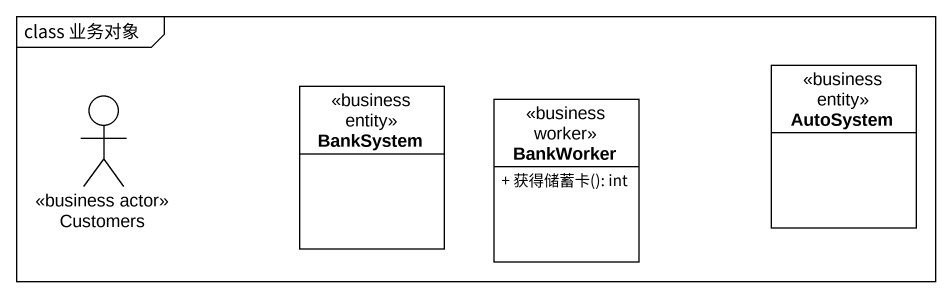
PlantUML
@startuml
mainframe class 业务对象
allowmixing
hide circle
hide empty members
skinparam classAttributeIconSize 0
class BankSystem <<business entity>>
class AutoSystem <<business entity>>
actor Customers <<business actor>>
class BankWorker <<business worker>> {
  + 获得储蓄卡(): int
}
@enduml
